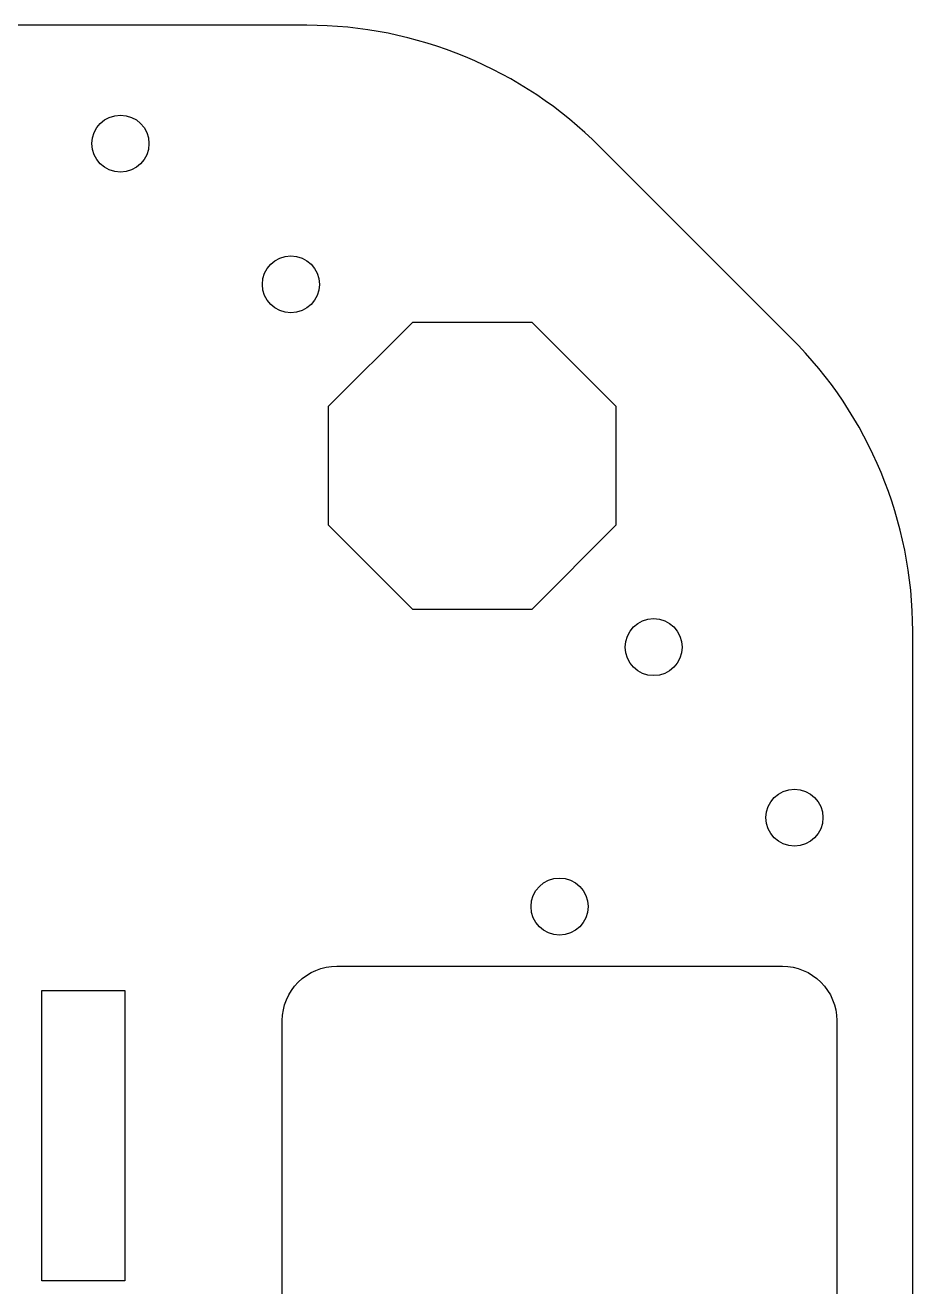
# Model space of a CAD drawing. Header units: millimetres. Extents: x -150 to 150, y -150 to 150.
# Drawn here: x 64.4 to 150, y 28.3 to 150 of the extents above; entities that cross this region are included whole.
import ezdxf

# ---------------------------------------------------------------- set-up
doc = ezdxf.new("R2010")
doc.units = ezdxf.units.MM
doc.layers.get('0').update_dxf_attribs({"linetype": 'CONTINUOUS'})

msp = doc.modelspace()

# ---------------------------------------------------------------- linework, layer by layer
for points in [[(91.53, -150, 0.198912), (119.81, -138.28), (138.28, -119.81, 0.198912), (150, -91.53), (150, 91.53, 0.198912), (138.28, 119.81), (119.81, 138.28, 0.198912), (91.53, 150), (-91.53, 150, 0.198912), (-119.81, 138.28), (-138.28, 119.81, 0.198912), (-150, 91.53), (-150, -91.53, 0.198912), (-138.28, -119.81), (-119.81, -138.28, 0.198912), (-91.53, -150)], [(137.42, -59.28), (94.42, -59.28, -0.414214), (89.17, -54.03), (89.17, 53.97, -0.414214), (94.42, 59.22), (137.42, 59.22, -0.414214), (142.67, 53.97), (142.67, -54.03, -0.414214)]]:
    msp.add_lwpolyline(points, format="xyb", close=True)
for points in [[(101.76, 93.64), (93.64, 101.76), (93.64, 113.24), (101.76, 121.36), (113.24, 121.36), (121.36, 113.24), (121.36, 101.76), (113.24, 93.64)], [(65.98, 56.87), (73.98, 56.87), (73.98, 28.87), (65.98, 28.87)]]:
    msp.add_lwpolyline(points, close=True)
for centre in [(73.55, 138.58), (90, 125), (125, 90), (138.58, 73.55), (115.92, 64.97)]:
    msp.add_circle(centre, 2.75)

doc.saveas('drawing.dxf')
